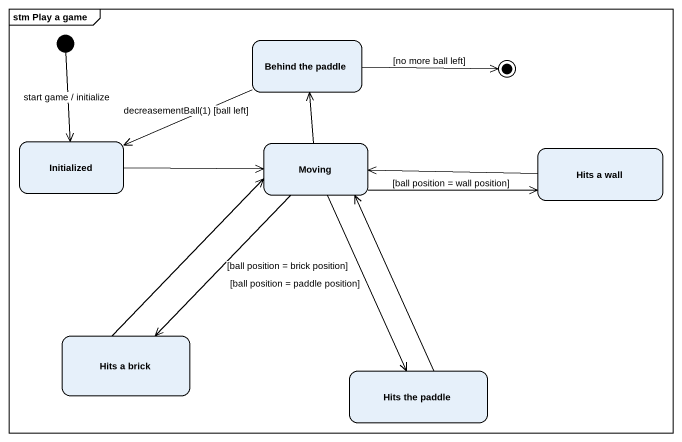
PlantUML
@startuml
mainframe stm Play a game
hide empty description
state "Behind the paddle" as Behind_the_paddle
state Initialized
state Moving
state "Hits a wall" as Hits_a_wall
state "Hits a brick" as Hits_a_brick
state "Hits the paddle" as Hits_the_paddle
[*] --> Initialized : start game / initialize
Behind_the_paddle -left-> Initialized : decreasementBall(1) [ball left]
Initialized -right-> Moving
Moving -up-> Behind_the_paddle
Moving -right-> Hits_a_wall : [ball position = wall position]
Moving --> Hits_a_brick : [ball position = brick position]
Moving --> Hits_the_paddle : [ball position = paddle position]
Hits_a_wall -left-> Moving
Hits_a_brick -up-> Moving
Hits_the_paddle -up-> Moving
Behind_the_paddle -right-> [*] : [no more ball left]
@enduml
